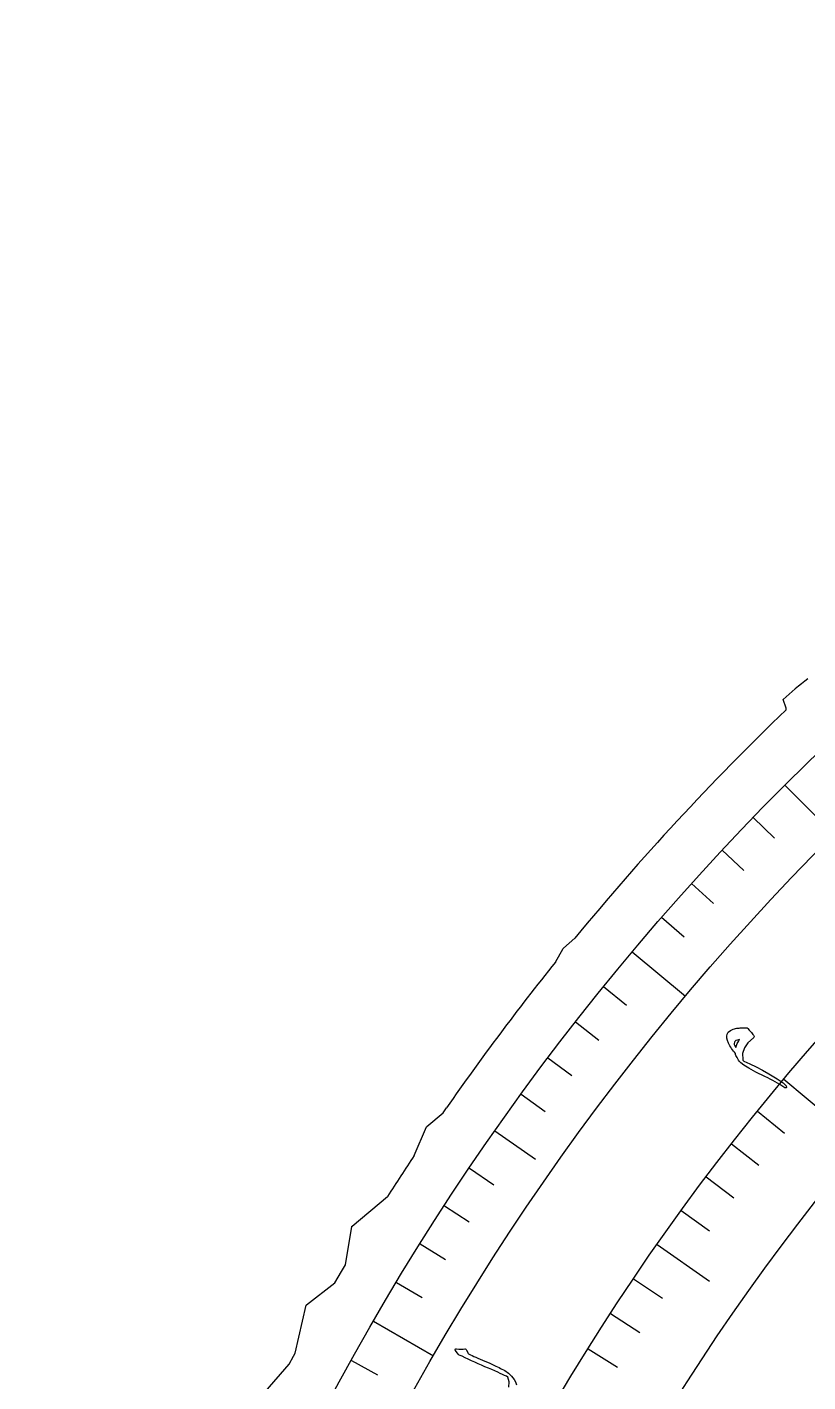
# Model space of a CAD drawing. Header units: millimetres. Extents: x -65 to 65, y -65 to 75.
# Drawn here: x -63.7 to -44.47, y 30.36 to 63.7 of the extents above; entities that cross this region are included whole.
import ezdxf

# ---------------------------------------------------------------- set-up
doc = ezdxf.new("R2010")
doc.units = ezdxf.units.MM
for name, color, linetype in [('CUT_OUTER', 1, 'Continuous'), ('ENGRAVE', 7, 'Continuous'), ('ENGRAVE_FINE', 8, 'Continuous'), ('TEXT', 5, 'Continuous')]:
    doc.layers.add(name, color=color, linetype=linetype)

msp = doc.modelspace()

# ---------------------------------------------------------------- linework, layer by layer
at = {"layer": 'CUT_OUTER'}
for points in [[(-45.0119, 46.9347), (-45.0835, 47.1494), (-45.0844, 47.1529)], [(-50.6876, 40.6908), (-50.4967, 41.025), (-50.4944, 41.0285), (-50.4915, 41.0314), (-50.2135, 41.2745)], [(-54.1677, 35.928), (-53.8643, 36.636), (-53.8628, 36.6391), (-53.8602, 36.6415), (-53.4565, 36.9779), (-53.3717, 37.1007)], [(-57.8408, 30.1097), (-57.2428, 30.7932), (-57.1358, 30.9919), (-57.0968, 31.0633), (-56.8238, 32.2468), (-56.8228, 32.2503), (-56.8201, 32.2526), (-56.1182, 32.7982), (-55.9564, 33.074), (-55.8582, 33.2388), (-55.7004, 34.1856), (-55.6996, 34.1892), (-55.6969, 34.1918), (-54.8222, 34.9211)]]:
    msp.add_lwpolyline(points, dxfattribs=at)
for centre, radius, start, end in [((-39.6951, 41.308), 7.9503, 126.93361, 132.67819), ((-0.0894, 0.0811), 64.8793, 133.811856, 140.585712), ((-45.1254, 46.8937), 0.1207, 2.54712, 19.84135), ((-0.1632, 0.118), 64.7987, 141.234316, 145.19859), ((-5.3523, 3.4792), 58.6163, 146.387027, 147.560882)]:
    msp.add_arc(centre, radius, start, end, dxfattribs=at)
at = {"layer": 'ENGRAVE'}
for points in [[(-45.0427, 45.0427), (-44.1809, 44.1809)], [(-48.797, 40.9456), (-47.49, 39.8488)], [(-45.0626, 37.812), (-43.4194, 36.4332)], [(-52.18, 36.5368), (-51.1816, 35.8378)], [(-48.1866, 33.7406), (-46.8981, 32.8384)], [(-55.1658, 31.85), (-53.6882, 30.9969)]]:
    msp.add_lwpolyline(points, dxfattribs=at)
for radius in [63.7, 63.7, 61.9938, 58.825, 58.825, 56.3225, 51.675, 51.675, 48.945]:
    msp.add_circle((0, 0), radius, dxfattribs=at)
at = {"layer": 'ENGRAVE_FINE'}
for points in [[(-45.8219, 44.2497), (-45.2959, 43.7418)], [(-46.5872, 43.4433), (-46.0524, 42.9446)], [(-47.3383, 42.6236), (-46.7949, 42.1343)], [(-48.075, 41.791), (-47.5231, 41.3112)], [(-49.5042, 40.0877), (-48.9359, 39.6275)], [(-50.1963, 39.2176), (-49.6201, 38.7674)], [(-50.8731, 38.3356), (-50.2891, 37.8955)], [(-51.5344, 37.4419), (-50.9428, 37.0121)], [(-45.7156, 37.0198), (-45.0488, 36.4798)], [(-46.3547, 36.2163), (-45.6786, 35.688)], [(-52.8097, 35.6206), (-52.2035, 35.2117)], [(-46.9797, 35.4018), (-46.2945, 34.8854)], [(-53.4233, 34.6935), (-52.81, 34.2952)], [(-47.5904, 34.5765), (-46.8963, 34.0721)], [(-54.0207, 33.7559), (-53.4005, 33.3684)], [(-54.6016, 32.8079), (-53.9748, 32.4313)], [(-48.7681, 32.8945), (-48.0568, 32.4147)], [(-49.3348, 32.0384), (-48.6152, 31.5711)], [(-49.8864, 31.1725), (-49.1588, 30.7178)], [(-55.7133, 30.8824), (-55.0737, 30.5279)]]:
    msp.add_lwpolyline(points, dxfattribs=at)
at = {"layer": 'TEXT'}
for points in [[(-46.2582, 38.4421), (-46.2829, 38.471), (-46.3069, 38.5005), (-46.3302, 38.5308), (-46.3526, 38.5618), (-46.3738, 38.5935), (-46.3935, 38.626), (-46.4115, 38.6593), (-46.4279, 38.6934), (-46.4536, 38.76), (-46.4678, 38.8187), (-46.4707, 38.8695), (-46.4622, 38.9124), (-46.4324, 38.9637), (-46.3819, 39.0053), (-46.3107, 39.0372), (-46.219, 39.0592), (-46.1918, 39.0637), (-46.1645, 39.0672), (-46.1372, 39.07), (-46.1099, 39.0718), (-46.0823, 39.073), (-46.0545, 39.0735), (-46.0265, 39.0735), (-45.9982, 39.0728), (-45.9826, 39.0714), (-45.9691, 39.0681), (-45.9577, 39.0626), (-45.9484, 39.0552), (-45.9171, 39.0181), (-45.8892, 38.9848), (-45.8649, 38.9553), (-45.8441, 38.9295), (-45.8271, 38.908), (-45.814, 38.891), (-45.8051, 38.8786), (-45.8001, 38.8707), (-45.7963, 38.8584), (-45.7969, 38.8473), (-45.802, 38.8372), (-45.8115, 38.8282), (-45.9479, 38.7063), (-46.0378, 38.5761), (-46.081, 38.4379), (-46.0776, 38.292), (-46.0735, 38.2785), (-46.0673, 38.2676), (-46.0591, 38.2591), (-46.0489, 38.253), (-45.901, 38.1834), (-45.7493, 38.1082), (-45.594, 38.0273), (-45.4349, 37.9408), (-45.2259, 37.8182), (-45.0834, 37.7204), (-45.0074, 37.6475), (-44.9977, 37.5996), (-45.008, 37.5919), (-45.0228, 37.5915), (-45.0424, 37.5983), (-45.0666, 37.6124), (-45.1143, 37.645), (-45.1652, 37.6775), (-45.2191, 37.71), (-45.2762, 37.7424), (-45.336, 37.7749), (-45.3984, 37.8076), (-45.4633, 37.8405), (-45.5307, 37.8735), (-45.7568, 37.9842), (-45.9313, 38.0775), (-46.054, 38.1537), (-46.1248, 38.213), (-46.1537, 38.2455), (-46.1788, 38.2771), (-46.2004, 38.3077), (-46.2183, 38.3375), (-46.2329, 38.366), (-46.2444, 38.393), (-46.2528, 38.4183), (-46.2582, 38.4421)], [(-46.2469, 38.5914), (-46.2399, 38.6138), (-46.2316, 38.6367), (-46.222, 38.66), (-46.2111, 38.6837), (-46.1989, 38.7078), (-46.1855, 38.732), (-46.171, 38.7565), (-46.1554, 38.7811), (-46.2053, 38.7699), (-46.2433, 38.7559), (-46.2693, 38.7392), (-46.2834, 38.7198), (-46.291, 38.689), (-46.2875, 38.6573), (-46.2728, 38.6248), (-46.2469, 38.5914)]]:
    msp.add_lwpolyline(points, close=True, dxfattribs=at)
msp.add_lwpolyline([(-51.8341, 30.2321), (-51.8323, 30.3588), (-51.8617, 30.4767), (-51.898, 30.4959), (-51.9409, 30.5175), (-51.9904, 30.5414), (-52.0466, 30.5676), (-52.1095, 30.5962), (-52.1795, 30.627), (-52.2566, 30.6599), (-52.3407, 30.6951), (-52.4269, 30.7323), (-52.5116, 30.7693), (-52.5947, 30.8059), (-52.6763, 30.8424), (-52.7563, 30.8787), (-52.8345, 30.915), (-52.911, 30.9513), (-52.9859, 30.9876), (-53.0596, 31.0196), (-53.0672, 31.0246), (-53.0739, 31.0301), (-53.0796, 31.036), (-53.0844, 31.0424), (-53.1505, 31.1339), (-53.1546, 31.1412), (-53.1563, 31.1484), (-53.1556, 31.1557), (-53.1526, 31.1629), (-53.1475, 31.169), (-53.1407, 31.1727), (-53.1323, 31.174), (-53.1222, 31.173), (-53.0645, 31.1649), (-53.0123, 31.1619), (-52.9657, 31.1638), (-52.9246, 31.1708), (-52.9108, 31.1718), (-52.8982, 31.167), (-52.8871, 31.1564), (-52.8773, 31.1401), (-52.8733, 31.131), (-52.8694, 31.1223), (-52.8656, 31.114), (-52.8619, 31.1061), (-52.8584, 31.0987), (-52.8553, 31.0918), (-52.8525, 31.0855), (-52.8501, 31.0797), (-52.8455, 31.0697), (-52.8384, 31.0604), (-52.8289, 31.0517), (-52.8169, 31.0436), (-52.7805, 31.0255), (-52.7404, 31.0063), (-52.6968, 30.9859), (-52.6495, 30.9645), (-52.5987, 30.9419), (-52.5445, 30.9179), (-52.4868, 30.8926), (-52.4256, 30.8658), (-52.3641, 30.84), (-52.3065, 30.8153), (-52.2529, 30.7916), (-52.2032, 30.7691), (-52.1573, 30.7478), (-52.1149, 30.7277), (-52.076, 30.7088), (-52.0407, 30.6911), (-51.9386, 30.6345), (-51.8482, 30.5701), (-51.7695, 30.4981), (-51.7025, 30.4184), (-51.6699, 30.3601), (-51.6503, 30.2882)], dxfattribs=at)

doc.saveas('drawing.dxf')
